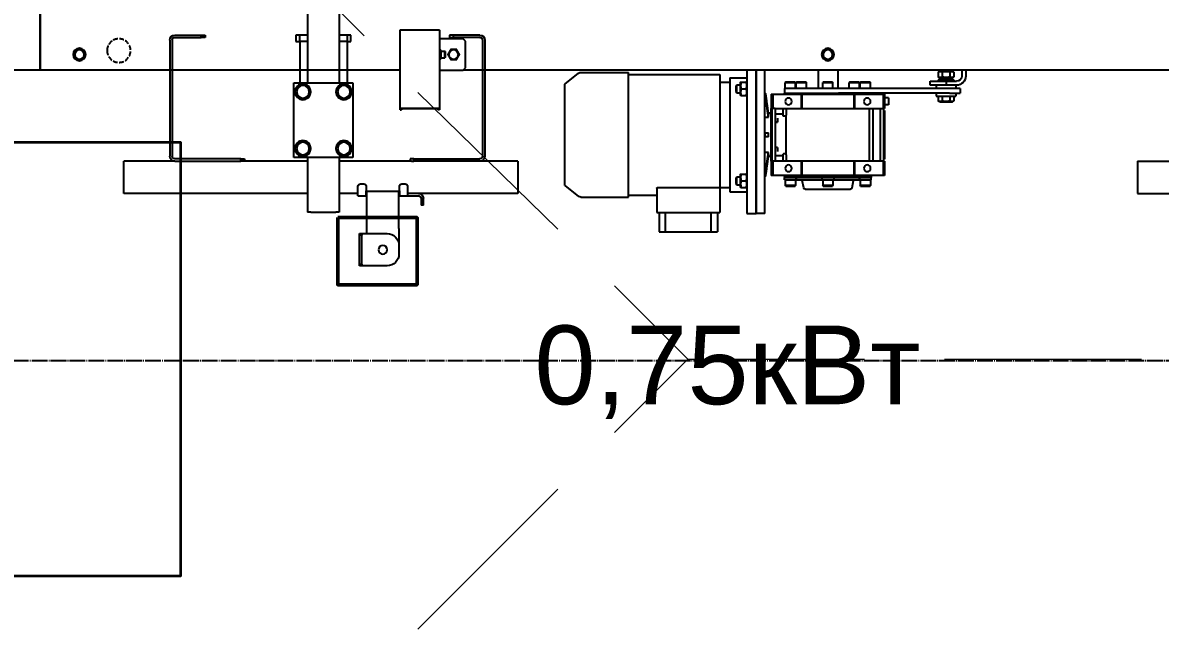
# Model space of a CAD drawing. Header units: millimetres. Extents: x -383313 to -161684, y -117025 to 99224.
# Drawn here: x -345357 to -343914, y -11923 to -11153 of the extents above; entities that cross this region are included whole.
import ezdxf

# ---------------------------------------------------------------- set-up
doc = ezdxf.new("R2010")
doc.units = ezdxf.units.MM
doc.header["$MEASUREMENT"] = 0
for name, pattern in [('DASHED', [0.75, 0.5, -0.25]), ('ESKD_shtrih', [4, 3, -1]), ('PS-GOST2.303 5', [24, 20, -1.5, 1, -1.5])]:
    doc.linetypes.add(name, pattern=pattern)
for name, color, linetype in [('PDF_Geometry', 7, 'Continuous'), ('PS_Оси', 5, 'PS-GOST2.303 5'), ('PV-3401', 7, 'Continuous')]:
    doc.layers.add(name, color=color, linetype=linetype)
doc.styles.add('PSTUDIO', font='arial.ttf')

# ---------------------------------------------------------------- blocks, each defined once
blk = doc.blocks.new('A$Cdbab0bab')
at = {"color": 3}
for p, q in [((0, -580), (0, -476.3)), ((2000, -476.3), (2000, -580)), ((1493, -529), (1493, -628.6)), ((1538.3, -528.6), (1497.7, -528.6)), ((1543, -628.6), (1543, -529)), ((1460, -543), (1463, -540)), ((1460, -577), (1460, -543)), ((1463, -540), (1493, -540)), ((1485.8, -556), (1486.1, -555.7)), ((1485.8, -556), (1485.8, -563.9)), ((1486.1, -564.2), (1486.1, -555.7)), ((1490.8, -555.7), (1486.1, -555.7)), ((1490.8, -564.2), (1490.8, -555.7)), ((1492, -556.3), (1490.8, -556.3)), ((1492, -555), (1492, -565)), ((1493, -555), (1492, -555)), ((1463, -580), (1460, -577)), ((1485.8, -563.9), (1486.1, -564.2)), ((1490.8, -564.2), (1486.1, -564.2)), ((1492, -563.7), (1490.8, -563.7)), ((1493, -565), (1492, -565)), ((0, -580), (463, -580)), ((543, -580), (1463, -580)), ((825, -580), (825, -587.3)), ((830, -580), (830, -587.3)), ((842, -581.5), (840.2, -582.5)), ((840.2, -582.5), (840.2, -588.5)), ((842, -589.5), (840.2, -588.5)), ((858, -581.5), (842, -581.5)), ((858, -589.5), (842, -589.5)), ((842.5, -589.5), (842.5, -592)), ((845, -581.5), (845, -580)), ((845.1, -582.5), (845.1, -588.5)), ((854.9, -582.5), (854.9, -588.5)), ((855, -581.5), (855, -580)), ((857.5, -589.5), (857.5, -592)), ((858, -581.5), (859.8, -582.5)), ((858, -589.5), (859.8, -588.5)), ((859.8, -582.5), (859.8, -588.5)), ((987.5, -580), (987.5, -603)), ((1012.5, -580), (1012.5, -603)), ((1080, -762), (1080, -580)), ((1091, -762), (1091, -580)), ((1091, -580), (1091, -762)), ((1103, -580), (1103, -762)), ((1124.5, -589.5), (1103, -589.5)), ((1124.5, -589.5), (1124.5, -734.5)), ((1137, -585.5), (1137, -729.8)), ((1253, -585.5), (1137, -585.5)), ((1253, -741.2), (1253, -582.7)), ((1313.4, -582.7), (1253, -582.7)), ((1334, -597.5), (1316.5, -583.8)), ((1493, -580), (1463, -580)), ((1543, -580), (2000, -580)), ((832, -603), (845.6, -603)), ((832, -603), (832, -609)), ((850, -594), (836.7, -594)), ((836.7, -599), (850, -599)), ((837.5, -599), (837.5, -603)), ((840, -592), (860, -592)), ((840, -592), (840, -594)), ((845.6, -603), (986.4, -603)), ((850, -594), (850, -599)), ((870, -594), (850, -594)), ((850, -599), (870, -599)), ((860, -592), (860, -594)), ((862.5, -599), (862.5, -603)), ((870, -599), (870, -594)), ((946.5, -595), (946, -595.5)), ((959, -595.5), (946, -595.5)), ((946, -603), (946, -595.5)), ((946.5, -595), (958.5, -595)), ((958.5, -595), (959, -595.5)), ((959, -603), (959, -595.5)), ((960.4, -595), (959.9, -595.5)), ((972.9, -595.5), (959.9, -595.5)), ((959.9, -603), (959.9, -595.5)), ((960.4, -595), (972.4, -595)), ((972.4, -595), (972.9, -595.5)), ((972.9, -603), (972.9, -595.5)), ((986.4, -603), (1055, -603)), ((994, -595), (993.5, -595.5)), ((1006.5, -595.5), (993.5, -595.5)), ((993.5, -603), (993.5, -595.5)), ((994, -595), (1006, -595)), ((1006, -595), (1006.5, -595.5)), ((1006.5, -603), (1006.5, -595.5)), ((1027.6, -595), (1027.1, -595.5)), ((1040.1, -595.5), (1027.1, -595.5)), ((1027.1, -603), (1027.1, -595.5)), ((1027.6, -595), (1039.6, -595)), ((1039.6, -595), (1040.1, -595.5)), ((1040.1, -603), (1040.1, -595.5)), ((1041.5, -595), (1041, -595.5)), ((1054, -595.5), (1041, -595.5)), ((1041, -603), (1041, -595.5)), ((1041.5, -595), (1053.5, -595)), ((1053.5, -595), (1054, -595.5)), ((1054, -603), (1054, -595.5)), ((1055, -603), (1055, -609)), ((1103, -595.7), (1103.3, -595.2)), ((1110, -595.2), (1104, -595.2)), ((1110, -603.7), (1104, -603.7)), ((1111, -595.7), (1110.7, -595.2)), ((1111, -611.7), (1111, -595.7)), ((1115.4, -598.7), (1111, -598.7)), ((1115.4, -600.1), (1115.4, -598.7)), ((1117, -600.3), (1115.4, -598.7)), ((1115.4, -608.7), (1115.4, -600.1)), ((1117, -600.3), (1117, -601.3)), ((1117, -601.3), (1117, -607.1)), ((1137, -595), (1124.5, -595)), ((1334, -726.5), (1334, -597.5)), ((845.6, -609), (832, -609)), ((837.5, -609), (837.5, -613)), ((862.5, -613), (837.5, -613)), ((840.2, -613), (840.2, -619)), ((842, -620), (840.2, -619)), ((858, -620), (842, -620)), ((845.1, -613), (845.1, -619)), ((845.6, -609), (986.4, -609)), ((854.9, -613), (854.9, -619)), ((858, -620), (859.8, -619)), ((859.8, -613), (859.8, -619)), ((862.5, -609), (862.5, -613)), ((923, -615.2), (923, -623.7)), ((923, -615.2), (928, -615.2)), ((930, -610.5), (928, -610.5)), ((928, -610.5), (928, -628.5)), ((966, -610.5), (930, -610.5)), ((930, -610.5), (930, -628.5)), ((945, -610.5), (945, -609)), ((957.2, -609), (957.2, -610.5)), ((966, -610.5), (967, -610.5)), ((966, -610.5), (966, -628.5)), ((1033, -610.5), (967, -610.5)), ((967, -610.5), (967, -628.5)), ((1055, -609), (986.4, -609)), ((1033, -610.5), (1034, -610.5)), ((1033, -610.5), (1033, -628.5)), ((1070, -610.5), (1034, -610.5)), ((1034, -610.5), (1034, -628.5)), ((1042.8, -610.5), (1042.8, -609)), ((1055, -610.5), (1055, -609)), ((1072, -610.5), (1070, -610.5)), ((1070, -610.5), (1070, -628.5)), ((1072, -610.5), (1072, -628.5)), ((1079.3, -609.7), (1080, -609.7)), ((1103, -611.7), (1103.3, -612.2)), ((1110, -612.2), (1104, -612.2)), ((1111, -611.7), (1110.7, -612.2)), ((1115.4, -608.7), (1111, -608.7)), ((1117, -607.1), (1115.4, -608.7)), ((923, -623.7), (928, -623.7)), ((929, -628.5), (928, -628.5)), ((928, -631), (928, -631.3)), ((929, -631), (928, -631)), ((928, -631.3), (928, -644.1)), ((929, -631.3), (928, -631.3)), ((929, -695.5), (929, -628.5)), ((929, -628.5), (929, -628.5)), ((930, -628.5), (929, -628.5)), ((966, -628.5), (930, -628.5)), ((933, -695.5), (933, -628.5)), ((943, -628.5), (943, -695.5)), ((947, -695.5), (947, -628.5)), ((967, -628.5), (966, -628.5)), ((1033, -628.5), (967, -628.5)), ((1034, -628.5), (1033, -628.5)), ((1067, -628.5), (1034, -628.5)), ((1053, -628.5), (1053, -636.9)), ((1057, -628.5), (1057, -636.9)), ((1067, -628.5), (1067, -695.5)), ((1067, -628.5), (1071, -628.5)), ((1071, -628.5), (1071, -695.5)), ((1072, -628.5), (1071, -628.5)), ((1072, -636.2), (1072, -628.5)), ((1072, -628.5), (1072, -628.5)), ((1072, -634.5), (1075.7, -634.5)), ((1493, -628.6), (1493, -630.4)), ((1493, -630.4), (1495, -630.4)), ((1495, -628.6), (1495, -630.4)), ((1538.3, -628.2), (1497.7, -628.2)), ((1538.3, -628.4), (1497.7, -628.4)), ((1541, -628.6), (1541, -630.4)), ((1543, -630.4), (1541, -630.4)), ((1543, -630.4), (1543, -628.6)), ((928, -644.1), (928, -646.8)), ((928, -646.8), (928, -677.2)), ((1053, -640.7), (1053, -636.9)), ((1053, -683.3), (1053, -640.7)), ((1056, -638), (1054, -638)), ((1057, -635.7), (1067, -635.7)), ((1064, -640.7), (1064, -645.8)), ((1064, -645.8), (1067, -645.8)), ((1067, -645.8), (1064, -645.8)), ((1071, -636.2), (1072, -636.2)), ((1071, -640.7), (1072, -640.7)), ((1071, -645.8), (1072, -645.8)), ((1072, -640.7), (1072, -636.2)), ((1072, -645.8), (1072, -640.7)), ((1072, -650), (1072, -645.8)), ((1075.4, -639.5), (1075.4, -637)), ((1080, -639.5), (1075.4, -639.5)), ((1072, -652.4), (1072, -650)), ((1072, -671.6), (1072, -652.4)), ((1075.4, -664.5), (1075.4, -659.5)), ((1080, -659.5), (1079.1, -659.5)), ((928, -677.2), (928, -679.9)), ((1064, -678.2), (1064, -683.3)), ((1064, -678.2), (1067, -678.2)), ((1064, -678.2), (1067, -678.2)), ((1071, -678.2), (1072, -678.2)), ((1072, -674), (1072, -671.6)), ((1072, -678.2), (1072, -674)), ((1072, -683.3), (1072, -678.2)), ((1080, -664.5), (1079.1, -664.5)), ((928, -679.9), (928, -692.8)), ((928, -692.8), (928, -693)), ((929, -692.8), (928, -692.8)), ((929, -693), (928, -693)), ((1053, -687.4), (1053, -683.3)), ((1053, -687.4), (1053, -695.5)), ((1054, -686.3), (1056, -686.3)), ((1057, -687.4), (1057, -695.5)), ((1057, -688.5), (1067, -688.5)), ((1071, -683.3), (1072, -683.3)), ((1071, -687.8), (1072, -687.8)), ((1072, -687.8), (1072, -683.3)), ((1072, -695.5), (1072, -687.8)), ((1072, -689.5), (1075.7, -689.5)), ((1075.4, -684.5), (1080, -684.5)), ((1075.4, -687), (1075.4, -684.5)), ((928, -695.5), (928, -713.5)), ((928, -695.5), (929, -695.5)), ((929, -695.5), (929, -695.5)), ((929, -695.5), (930, -695.5)), ((930, -695.5), (930, -713.5)), ((930, -695.5), (966, -695.5)), ((966, -695.5), (966, -713.5)), ((966, -695.5), (967, -695.5)), ((967, -695.5), (967, -713.5)), ((967, -695.5), (1033, -695.5)), ((1033, -695.5), (1033, -713.5)), ((1033, -695.5), (1034, -695.5)), ((1034, -695.5), (1034, -713.5)), ((1034, -695.5), (1067, -695.5)), ((1067, -695.5), (1071, -695.5)), ((1070, -695.5), (1070, -713.5)), ((1071, -695.5), (1072, -695.5)), ((1071, -695.5), (1072, -695.5)), ((1072, -695.5), (1072, -695.5)), ((1072, -695.5), (1072, -713.5)), ((928, -713.5), (930, -713.5)), ((930, -713.5), (966, -713.5)), ((945, -715), (945, -713.5)), ((1000, -715), (945, -715)), ((945, -715), (945, -716)), ((1000, -716), (945, -716)), ((945, -719), (945, -716)), ((952.5, -719), (945, -719)), ((946, -719), (946, -726.5)), ((960.7, -719), (952.5, -719)), ((957.2, -713.5), (957.2, -715)), ((959, -719), (959, -726.5)), ((959.7, -718), (959.7, -717)), ((992.5, -719), (960.7, -719)), ((966, -713.5), (967, -713.5)), ((967, -713.5), (1033, -713.5)), ((969.3, -729.3), (967.6, -719.8)), ((992.5, -716), (992.5, -719)), ((1007.5, -719), (992.5, -719)), ((993.5, -719), (993.5, -726.5)), ((1055, -715), (1000, -715)), ((1055, -716), (1000, -716)), ((1006.5, -719), (1006.5, -726.5)), ((1007.5, -716), (1007.5, -719)), ((1039.3, -719), (1007.5, -719)), ((1030.7, -729.3), (1032.4, -719.8)), ((1033, -713.5), (1034, -713.5)), ((1034, -713.5), (1070, -713.5)), ((1047.5, -719), (1039.3, -719)), ((1040.3, -717), (1040.3, -718)), ((1041, -719), (1041, -726.5)), ((1042.8, -715), (1042.8, -713.5)), ((1055, -719), (1047.5, -719)), ((1054, -719), (1054, -726.5)), ((1055, -715), (1055, -713.5)), ((1055, -715), (1055, -716)), ((1055, -719), (1055, -716)), ((1070, -713.5), (1072, -713.5)), ((1079.3, -714.3), (1080, -714.3)), ((1103, -712.3), (1103.3, -711.8)), ((1110, -711.8), (1104, -711.8)), ((1110, -720.3), (1104, -720.3)), ((1111, -712.3), (1110.7, -711.8)), ((1111, -728.3), (1111, -712.3)), ((1115.4, -715.3), (1111, -715.3)), ((1115.4, -719), (1115.4, -715.3)), ((1117, -716.9), (1115.4, -715.3)), ((1115.4, -725.3), (1115.4, -719)), ((1117, -716.9), (1117, -719.5)), ((1117, -719.5), (1117, -723.7)), ((946, -726.5), (959, -726.5)), ((946.5, -727), (946, -726.5)), ((958.5, -727), (946.5, -727)), ((958.5, -727), (959, -726.5)), ((1000, -731), (971.3, -731)), ((993.5, -726.5), (1000, -726.5)), ((994, -727), (993.5, -726.5)), ((1000, -727), (994, -727)), ((1000, -726.5), (1006.5, -726.5)), ((1006, -727), (1000, -727)), ((1028.7, -731), (1000, -731)), ((1006, -727), (1006.5, -726.5)), ((1041, -726.5), (1054, -726.5)), ((1041.5, -727), (1041, -726.5)), ((1053.5, -727), (1041.5, -727)), ((1053.5, -727), (1054, -726.5)), ((1103, -728.3), (1103.3, -728.8)), ((1124.5, -734.5), (1103, -734.5)), ((1110, -728.8), (1104, -728.8)), ((1111, -728.3), (1110.7, -728.8)), ((1115.4, -725.3), (1111, -725.3)), ((1117, -723.7), (1115.4, -725.3)), ((1137, -729), (1124.5, -729)), ((1137, -729.8), (1137, -760.5)), ((1215.5, -729), (1138.5, -729)), ((1217, -729.8), (1217, -760.5)), ((1334, -726.5), (1316.5, -740.2)), ((1253, -738.5), (1217, -738.5)), ((1313.4, -741.2), (1253, -741.2)), ((1080, -762), (1091, -762)), ((1103, -762), (1091, -762)), ((1138.5, -760.5), (1137, -760.5)), ((1215.5, -760.5), (1138.5, -760.5)), ((1140, -760.5), (1140, -785)), ((1148, -785), (1148, -760.5)), ((1206, -785), (1206, -760.5)), ((1214, -760.5), (1214, -785)), ((1217, -760.5), (1215.5, -760.5)), ((1141.6, -785), (1140, -785)), ((1148, -785), (1141.6, -785)), ((1149.5, -785), (1148, -785)), ((1204.5, -785), (1149.5, -785)), ((1206, -785), (1204.5, -785)), ((1212.4, -785), (1206, -785)), ((1214, -785), (1212.4, -785))]:
    blk.add_line(p, q, dxfattribs=at)
at = {"color": 94, "linetype": 'ESKD_shtrih', "ltscale": 2}
blk.add_circle((1900, -555), 15, dxfattribs=at)
at = {"color": 3}
for centre, radius in [((1000, -560), 8), ((1000, -560), 6), ((1475, -560), 6), ((1950, -560), 8), ((1950, -560), 6), ((950, -619.5), 4.25), ((1050, -619.5), 4.25), ((950, -704.5), 4.25), ((1050, -704.5), 4.25)]:
    blk.add_circle(centre, radius, dxfattribs=at)
for centre, radius, start, end in [((1500, -560), 10, 134.427, 156.9261), ((1500, -560), 10, 203.0739, 225.573), ((836.7, -587.3), 11.7, 180, 270), ((836.7, -587.3), 6.7, 180, 270), ((1313.4, -587.7), 5, 52, 90), ((966.7, -720), 1, 10, 90), ((1033.3, -720), 1, 90, 170), ((971.3, -729), 2, 190, 270), ((1028.7, -729), 2, 270, 350), ((1313.4, -736.2), 5, 270, 308)]:
    blk.add_arc(centre, radius, start, end, dxfattribs=at)
for centre, major_axis, start_param, end_param in [((1497.7, -529), (-4.7, 0), 4.712389, 6.283185), ((1538.3, -529), (-4.7, 0), 3.141593, 4.712389), ((1497.7, -628.6), (4.7, 0), 1.570796, 3.141593), ((1497.7, -628.6), (-2.7, 0), 4.712389, 6.283185), ((1538.3, -628.6), (4.7, 0), 0, 1.570796), ((1538.3, -628.6), (2.7, 0), 0, 1.570796)]:
    blk.add_ellipse(centre, major_axis=major_axis, ratio=0.087156, start_param=start_param, end_param=end_param, dxfattribs=at)
for points, weights in [([(996.2, -553.5), (994.4, -556.7), (992.5, -560)], [1.2245094272, 1.41394169484, 1.2245094272]), ([(992.5, -560), (994.4, -563.2), (996.2, -566.5)], [1.2245094272, 1.41394169484, 1.2245094272]), ([(1003.8, -553.5), (1000, -553.5), (996.2, -553.5)], [1.2245094272, 1.41394169484, 1.2245094272]), ([(1007.5, -560), (1005.6, -556.7), (1003.8, -553.5)], [1.2245094272, 1.41394169484, 1.2245094272]), ([(1003.8, -566.5), (1005.6, -563.2), (1007.5, -560)], [1.2245094272, 1.41394169484, 1.2245094272]), ([(1467.5, -560), (1469.4, -556.7), (1471.2, -553.5)], [1.2245094272, 1.41394169484, 1.2245094272]), ([(1471.2, -566.5), (1469.4, -563.2), (1467.5, -560)], [1.2245094272, 1.41394169484, 1.2245094272]), ([(1471.2, -553.5), (1475, -553.5), (1478.8, -553.5)], [1.2245094272, 1.41394169484, 1.2245094272]), ([(1478.8, -553.5), (1480.6, -556.7), (1482.5, -560)], [1.2245094272, 1.41394169484, 1.2245094272]), ([(1482.5, -560), (1480.6, -563.2), (1478.8, -566.5)], [1.2245094272, 1.41394169484, 1.2245094272]), ([(1946.2, -553.5), (1944.4, -556.7), (1942.5, -560)], [1.2245094272, 1.41394169484, 1.2245094272]), ([(1942.5, -560), (1944.4, -563.2), (1946.2, -566.5)], [1.2245094272, 1.41394169484, 1.2245094272]), ([(1953.8, -553.5), (1950, -553.5), (1946.2, -553.5)], [1.2245094272, 1.41394169484, 1.2245094272]), ([(1957.5, -560), (1955.6, -556.7), (1953.8, -553.5)], [1.2245094272, 1.41394169484, 1.2245094272]), ([(1953.8, -566.5), (1955.6, -563.2), (1957.5, -560)], [1.2245094272, 1.41394169484, 1.2245094272]), ([(996.2, -566.5), (1000, -566.5), (1003.8, -566.5)], [1.2245094272, 1.41394169484, 1.2245094272]), ([(1478.8, -566.5), (1475, -566.5), (1471.2, -566.5)], [1.2245094272, 1.41394169484, 1.2245094272]), ([(1946.2, -566.5), (1950, -566.5), (1953.8, -566.5)], [1.2245094272, 1.41394169484, 1.2245094272]), ([(840.2, -582.5), (842.6, -581.1), (845.1, -582.5)], [1.22364575665, 1.41294441399, 1.22364575665]), ([(840.2, -588.5), (842.6, -589.9), (845.1, -588.5)], [1.22364575665, 1.41294441399, 1.22364575665]), ([(845.1, -582.5), (850, -581.1), (854.9, -582.5)], [1.22364575665, 1.41294441399, 1.22364575665]), ([(845.1, -588.5), (850, -589.9), (854.9, -588.5)], [1.22364575665, 1.41294441399, 1.22364575665]), ([(854.9, -582.5), (857.4, -581.1), (859.8, -582.5)], [1.22364575665, 1.41294441399, 1.22364575665]), ([(854.9, -588.5), (857.4, -589.9), (859.8, -588.5)], [1.22364575665, 1.41294441399, 1.22364575665]), ([(1103.3, -595.2), (1103.3, -595.2), (1104, -595.2)], [1.31829508532, 1.31829508532, 1.22364575665]), ([(1104, -595.2), (1102.6, -599.4), (1104, -603.7)], [1.22364575665, 1.41294441399, 1.22364575665]), ([(1104, -603.7), (1102.6, -607.9), (1104, -612.2)], [1.22364575665, 1.41294441399, 1.22364575665]), ([(1110, -595.2), (1111.4, -599.4), (1110, -603.7)], [1.22364575665, 1.41294441399, 1.22364575665]), ([(1110.7, -595.2), (1110.7, -595.2), (1110, -595.2)], [1.31829508532, 1.31829508532, 1.22364575665]), ([(1110, -603.7), (1111.4, -607.9), (1110, -612.2)], [1.22364575665, 1.41294441399, 1.22364575665]), ([(840.2, -619), (842.6, -620.4), (845.1, -619)], [1.22364575665, 1.41294441399, 1.22364575665]), ([(845.1, -619), (850, -620.4), (854.9, -619)], [1.22364575665, 1.41294441399, 1.22364575665]), ([(854.9, -619), (857.4, -620.4), (859.8, -619)], [1.22364575665, 1.41294441399, 1.22364575665]), ([(1079.1, -611), (1076.6, -628.6), (1075.4, -637)], [1.02854289235, 1.10785210808, 1.04369394574]), ([(1075.4, -639.5), (1076.6, -631.1), (1079.1, -613.5)], [1.04369394591, 1.10785210848, 1.02854289244]), ([(1104, -612.2), (1103.3, -612.2), (1103.3, -612.2)], [1.22364575665, 1.31829508532, 1.31829508532]), ([(1110, -612.2), (1110.7, -612.2), (1110.7, -612.2)], [1.22364575665, 1.31829508532, 1.31829508532]), ([(1079.1, -659.5), (1076.6, -659.5), (1075.4, -659.5)], [1.02854289235, 1.10785210808, 1.04369394574]), ([(1075.4, -664.5), (1076.6, -664.5), (1079.1, -664.5)], [1.04369394591, 1.10785210848, 1.02854289244]), ([(1079.1, -710.5), (1076.6, -692.9), (1075.4, -684.5)], [1.02854289235, 1.10785210808, 1.04369394574]), ([(1075.4, -687), (1076.6, -695.4), (1079.1, -713)], [1.04369394591, 1.10785210848, 1.02854289244]), ([(1103.3, -711.8), (1103.3, -711.8), (1104, -711.8)], [1.31829508532, 1.31829508532, 1.22364575665]), ([(1104, -711.8), (1102.6, -716.1), (1104, -720.3)], [1.22364575665, 1.41294441399, 1.22364575665]), ([(1104, -720.3), (1102.6, -724.6), (1104, -728.8)], [1.22364575665, 1.41294441399, 1.22364575665]), ([(1110, -711.8), (1111.4, -716.1), (1110, -720.3)], [1.22364575665, 1.41294441399, 1.22364575665]), ([(1110.7, -711.8), (1110.7, -711.8), (1110, -711.8)], [1.31829508532, 1.31829508532, 1.22364575665]), ([(1110, -720.3), (1111.4, -724.6), (1110, -728.8)], [1.22364575665, 1.41294441399, 1.22364575665]), ([(1104, -728.8), (1103.3, -728.8), (1103.3, -728.8)], [1.22364575665, 1.31829508532, 1.31829508532]), ([(1110, -728.8), (1110.7, -728.8), (1110.7, -728.8)], [1.22364575665, 1.31829508532, 1.31829508532])]:
    blk.add_rational_spline(points, weights, degree=2, dxfattribs=at)
for points, knots in [([(1079.1, -613.5), (1079.1, -613.3), (1079.1, -613.2), (1079.2, -612.9), (1079.2, -612.8), (1079.2, -612.4), (1079.2, -612.3), (1079.3, -611.9), (1079.3, -611.8), (1079.3, -611.5), (1079.3, -611.3), (1079.3, -611), (1079.4, -610.8), (1079.4, -610.6), (1079.4, -610.4), (1079.4, -610.2), (1079.4, -610.1), (1079.4, -610), (1079.4, -609.9), (1079.4, -609.8), (1079.4, -609.7), (1079.4, -609.7), (1079.3, -609.7), (1079.3, -609.7), (1079.3, -609.8), (1079.3, -609.8), (1079.3, -609.9), (1079.2, -610.1), (1079.2, -610.2), (1079.2, -610.4), (1079.2, -610.5), (1079.1, -610.7), (1079.1, -610.8), (1079.1, -611)], [7.452556, 7.452556, 7.452556, 7.452556, 7.831182, 7.831182, 8.318582, 8.318582, 8.805981, 8.805981, 9.293381, 9.293381, 9.77866, 9.77866, 10.263939, 10.263939, 10.749218, 10.749218, 11.234497, 11.234497, 11.719776, 11.719776, 12.205055, 12.205055, 12.690334, 12.690334, 13.175613, 13.175613, 13.663013, 13.663013, 14.150412, 14.150412, 14.637812, 14.637812, 15.016438, 15.016438, 15.016438, 15.016438]), ([(1054, -638), (1053.9, -638), (1053.9, -638), (1053.7, -638), (1053.7, -637.9), (1053.5, -637.8), (1053.4, -637.8), (1053.2, -637.6), (1053.1, -637.4), (1053, -637.2), (1053, -637.1), (1053, -636.9)], [3.52333, 3.52333, 3.52333, 3.52333, 3.717093, 3.717093, 3.910857, 3.910857, 4.298384, 4.298384, 4.83906, 4.83906, 5.379735, 5.379735, 5.379735, 5.379735]), ([(1057, -636.9), (1057, -637.1), (1057, -637.2), (1056.9, -637.4), (1056.8, -637.6), (1056.6, -637.8), (1056.5, -637.8), (1056.3, -637.9), (1056.3, -638), (1056.1, -638), (1056.1, -638), (1056, -638)], [1.662546, 1.662546, 1.662546, 1.662546, 2.203221, 2.203221, 2.743897, 2.743897, 3.131424, 3.131424, 3.325187, 3.325187, 3.518951, 3.518951, 3.518951, 3.518951]), ([(1079.1, -664.5), (1079.1, -664.5), (1079.1, -664.5), (1079.2, -664.4), (1079.2, -664.4), (1079.2, -664.3), (1079.2, -664.2), (1079.3, -664), (1079.3, -663.9), (1079.3, -663.7), (1079.3, -663.6), (1079.3, -663.3), (1079.4, -663.1), (1079.4, -662.8), (1079.4, -662.7), (1079.4, -662.3), (1079.4, -662.2), (1079.4, -661.8), (1079.4, -661.7), (1079.4, -661.3), (1079.4, -661.2), (1079.4, -660.9), (1079.3, -660.7), (1079.3, -660.4), (1079.3, -660.3), (1079.3, -660.1), (1079.3, -660), (1079.2, -659.8), (1079.2, -659.7), (1079.2, -659.6), (1079.2, -659.6), (1079.1, -659.5), (1079.1, -659.5), (1079.1, -659.5)], [7.452556, 7.452556, 7.452556, 7.452556, 7.831182, 7.831182, 8.318582, 8.318582, 8.805981, 8.805981, 9.293381, 9.293381, 9.77866, 9.77866, 10.263939, 10.263939, 10.749218, 10.749218, 11.234497, 11.234497, 11.719776, 11.719776, 12.205055, 12.205055, 12.690334, 12.690334, 13.175613, 13.175613, 13.663013, 13.663013, 14.150412, 14.150412, 14.637812, 14.637812, 15.016438, 15.016438, 15.016438, 15.016438]), ([(1053, -687.4), (1053, -687.3), (1053, -687.1), (1053.1, -686.9), (1053.2, -686.8), (1053.4, -686.6), (1053.5, -686.5), (1053.7, -686.4), (1053.7, -686.4), (1053.9, -686.3), (1053.9, -686.3), (1054, -686.3)], [1.648481, 1.648481, 1.648481, 1.648481, 2.179851, 2.179851, 2.711222, 2.711222, 3.098681, 3.098681, 3.29241, 3.29241, 3.486139, 3.486139, 3.486139, 3.486139]), ([(1056, -686.3), (1056.1, -686.3), (1056.1, -686.3), (1056.3, -686.4), (1056.3, -686.4), (1056.5, -686.5), (1056.6, -686.6), (1056.8, -686.8), (1056.9, -686.9), (1057, -687.1), (1057, -687.3), (1057, -687.4)], [3.490081, 3.490081, 3.490081, 3.490081, 3.68381, 3.68381, 3.87754, 3.87754, 4.264998, 4.264998, 4.796369, 4.796369, 5.32774, 5.32774, 5.32774, 5.32774]), ([(959.7, -717), (959.7, -716.9), (959.7, -716.9), (959.7, -716.7), (959.6, -716.7), (959.6, -716.6), (959.6, -716.5), (959.5, -716.4), (959.4, -716.3), (959.4, -716.3), (959.3, -716.2), (959.2, -716.1), (959.1, -716.1), (959, -716.1), (958.9, -716), (958.8, -716), (958.7, -716), (958.7, -716)], [2.986177, 2.986177, 2.986177, 2.986177, 3.170306, 3.170306, 3.354436, 3.354436, 3.540175, 3.540175, 3.725914, 3.725914, 3.913561, 3.913561, 4.101209, 4.101209, 4.290363, 4.290363, 4.479517, 4.479517, 4.479517, 4.479517]), ([(959.7, -718), (959.7, -718.1), (959.7, -718.1), (959.7, -718.3), (959.7, -718.3), (959.8, -718.4), (959.8, -718.5), (959.9, -718.6), (959.9, -718.7), (960, -718.7), (960.1, -718.8), (960.2, -718.9), (960.3, -718.9), (960.4, -718.9), (960.4, -719), (960.6, -719), (960.6, -719), (960.7, -719)], [0, 0, 0, 0, 0.184099, 0.184099, 0.368198, 0.368198, 0.553909, 0.553909, 0.73962, 0.73962, 0.927348, 0.927348, 1.115076, 1.115076, 1.304575, 1.304575, 1.494075, 1.494075, 1.494075, 1.494075]), ([(1039.3, -719), (1039.4, -719), (1039.4, -719), (1039.6, -719), (1039.6, -718.9), (1039.7, -718.9), (1039.8, -718.9), (1039.9, -718.8), (1040, -718.7), (1040.1, -718.7), (1040.1, -718.6), (1040.2, -718.5), (1040.2, -718.4), (1040.3, -718.3), (1040.3, -718.3), (1040.3, -718.1), (1040.3, -718.1), (1040.3, -718)], [4.483399, 4.483399, 4.483399, 4.483399, 4.672899, 4.672899, 4.862398, 4.862398, 5.050126, 5.050126, 5.237854, 5.237854, 5.423565, 5.423565, 5.609276, 5.609276, 5.793375, 5.793375, 5.977474, 5.977474, 5.977474, 5.977474]), ([(1041.3, -716), (1041.3, -716), (1041.2, -716), (1041.1, -716), (1041, -716.1), (1040.9, -716.1), (1040.8, -716.1), (1040.7, -716.2), (1040.6, -716.3), (1040.6, -716.3), (1040.5, -716.4), (1040.4, -716.5), (1040.4, -716.6), (1040.4, -716.7), (1040.3, -716.7), (1040.3, -716.9), (1040.3, -716.9), (1040.3, -717)], [1.492836, 1.492836, 1.492836, 1.492836, 1.68199, 1.68199, 1.871145, 1.871145, 2.058792, 2.058792, 2.246439, 2.246439, 2.432178, 2.432178, 2.617917, 2.617917, 2.802047, 2.802047, 2.986177, 2.986177, 2.986177, 2.986177]), ([(1079.1, -713), (1079.1, -713.2), (1079.1, -713.3), (1079.2, -713.5), (1079.2, -713.6), (1079.2, -713.8), (1079.2, -713.9), (1079.3, -714.1), (1079.3, -714.2), (1079.3, -714.2), (1079.3, -714.3), (1079.3, -714.3), (1079.4, -714.3), (1079.4, -714.3), (1079.4, -714.2), (1079.4, -714.1), (1079.4, -714), (1079.4, -713.9), (1079.4, -713.8), (1079.4, -713.6), (1079.4, -713.4), (1079.4, -713.2), (1079.3, -713), (1079.3, -712.7), (1079.3, -712.5), (1079.3, -712.2), (1079.3, -712.1), (1079.2, -711.7), (1079.2, -711.6), (1079.2, -711.2), (1079.2, -711.1), (1079.1, -710.8), (1079.1, -710.7), (1079.1, -710.5)], [7.452556, 7.452556, 7.452556, 7.452556, 7.831182, 7.831182, 8.318582, 8.318582, 8.805981, 8.805981, 9.293381, 9.293381, 9.77866, 9.77866, 10.263939, 10.263939, 10.749218, 10.749218, 11.234497, 11.234497, 11.719776, 11.719776, 12.205055, 12.205055, 12.690334, 12.690334, 13.175613, 13.175613, 13.663013, 13.663013, 14.150412, 14.150412, 14.637812, 14.637812, 15.016438, 15.016438, 15.016438, 15.016438]), ([(1138.5, -729), (1138.4, -729), (1138.3, -729), (1138.1, -729), (1138, -729), (1137.8, -729), (1137.8, -729.1), (1137.6, -729.1), (1137.5, -729.2), (1137.3, -729.3), (1137.2, -729.4), (1137, -729.6), (1137, -729.7), (1137, -729.8)], [0, 0, 0, 0, 0.281108, 0.281108, 0.562216, 0.562216, 0.843325, 0.843325, 1.124433, 1.124433, 1.769683, 1.769683, 2.414933, 2.414933, 2.414933, 2.414933]), ([(1217, -729.8), (1217, -729.7), (1217, -729.6), (1216.8, -729.4), (1216.7, -729.3), (1216.5, -729.2), (1216.4, -729.1), (1216.2, -729.1), (1216.2, -729), (1216, -729), (1215.9, -729), (1215.7, -729), (1215.6, -729), (1215.5, -729)], [-2.414933, -2.414933, -2.414933, -2.414933, -1.769683, -1.769683, -1.124433, -1.124433, -0.843325, -0.843325, -0.562216, -0.562216, -0.281108, -0.281108, 0, 0, 0, 0])]:
    blk.add_open_spline(points, degree=3, knots=knots, dxfattribs=at)
blk = doc.blocks.new('A$Cf5759c35')
at = {"layer": 'PDF_Geometry', "color": 8, "lineweight": 13}
for points in [[(13538, 7095.1), (13360.2, 7272.9)], [(13783.6, 6849.5), (13605.8, 7023.1)], [(13855.5, 6591.3), (13948.7, 6684.4), (13855.5, 6777.6)], [(13948.7, 6684.4), (14173, 6684.4)], [(14274.6, 6684.4), (14524.4, 6684.4)], [(13605.8, 6341.5), (13783.6, 6519.3)]]:
    blk.add_lwpolyline(points, dxfattribs=at)
at = {"layer": 'PDF_Geometry', "color": 8, "lineweight": 35}
blk.add_lwpolyline([(12594, 6409.3), (13305.2, 6409.3), (13305.2, 6959.6), (12594, 6959.6)], close=True, dxfattribs=at)
blk = doc.blocks.new('*U205')
at = {"layer": 'PV-3401'}
for p, q in [((13899.5, -3884.2), (13896.5, -3884.2)), ((13896.5, -3884.2), (13896.5, -3886.2)), ((13896.5, -3886.2), (13899.5, -3886.2)), ((13896.5, -3886.2), (13896.5, -3923.2)), ((13899.5, -3886.2), (13899.5, -3884.2)), ((13902.8, -3884.2), (13899.5, -3884.2)), ((13899.5, -3886.2), (13899.5, -3923.2)), ((13931.5, -3884.2), (13902.8, -3884.2)), ((13946.5, -3910.2), (13946.5, -3899.2)), ((13946.5, -3931.6), (13946.5, -3910.2)), ((13899.5, -3923.2), (13896.5, -3923.2)), ((13896.5, -3923.2), (13896.5, -3925.2)), ((13896.5, -3925.2), (13899.5, -3925.2)), ((13899.5, -3925.2), (13899.5, -3923.2)), ((13899.5, -3925.2), (13902.8, -3925.2)), ((13902.8, -3925.2), (13931.5, -3925.2)), ((13905.5, -3931.6), (13905.5, -3925.2)), ((13905.5, -3936), (13905.5, -3931.6)), ((13905.5, -3977.3), (13905.5, -3936)), ((13946.5, -3931.6), (13946.5, -3936)), ((13946.5, -3936), (13946.5, -3977.3)), ((13834.6, -3952.2), (13830.6, -3952.2)), ((13830.6, -4021.7), (13830.6, -3952.2)), ((13834.6, -3952.2), (13866.6, -3952.2)), ((13870.6, -3952.2), (13866.6, -3952.2)), ((13870.6, -4021.7), (13870.6, -3952.2)), ((13977.5, -3961.2), (13974.5, -3961.2)), ((13974.5, -3964.2), (13974.5, -3961.2)), ((13974.5, -3969.9), (13974.5, -3964.2)), ((13977.5, -3961.2), (13977.5, -3964.2)), ((13977.5, -3964.2), (13977.5, -3969.9)), ((13830.6, -3976.2), (13597.4, -3976.2)), ((13597.4, -3976.2), (13597.4, -3979.7)), ((13597.4, -3979.7), (13597.4, -4013.7)), ((13894.5, -3976.2), (13870.6, -3976.2)), ((13894.5, -3973.2), (13894.5, -3979.5)), ((13894.5, -3973.2), (13905, -3973.2)), ((13894.5, -3979.5), (13894.5, -3985.2)), ((13905, -3973.2), (13905, -3979.5)), ((13905, -3973.2), (13905.5, -3973.2)), ((13905.5, -3976.2), (13905, -3976.2)), ((13905, -3985.2), (13905, -3979.5)), ((13905.5, -3979.2), (13905.5, -3977.3)), ((13905.5, -3979.2), (13946.5, -3979.2)), ((13946.5, -3973.2), (13947, -3973.2)), ((13947, -3976.2), (13946.5, -3976.2)), ((13946.5, -3977.3), (13946.5, -3979.2)), ((13947, -3979.5), (13947, -3973.2)), ((13947, -3973.2), (13957.5, -3973.2)), ((13947, -3979.5), (13947, -3985.2)), ((13957.5, -3979.5), (13957.5, -3973.2)), ((13957.5, -3973.2), (13971.2, -3973.2)), ((14097.4, -3976.2), (13957.5, -3976.2)), ((13957.5, -3985.2), (13957.5, -3979.5)), ((14097.4, -3979.7), (14097.4, -3976.2)), ((14097.4, -4013.7), (14097.4, -3979.7)), ((14883.9, -3976.2), (15023.8, -3976.2)), ((14883.9, -3979.7), (14883.9, -3976.2)), ((14883.9, -4013.7), (14883.9, -3979.7)), ((13897.5, -3988.2), (13902, -3988.2)), ((13950, -3988.2), (13954.5, -3988.2)), ((13597.4, -4013.7), (13597.4, -4017.2)), ((14097.4, -4017.2), (14097.4, -4013.7)), ((14883.9, -4017.2), (14883.9, -4013.7)), ((13661.9, -4017.2), (13597.4, -4017.2)), ((13655.6, -4170.9), (13655.6, -4023.5)), ((13658.6, -4170.9), (13658.6, -4023.5)), ((13661.9, -4017.2), (13745.6, -4017.2)), ((13745.6, -4020.2), (13661.9, -4020.2)), ((13748.6, -4017.2), (13745.6, -4017.2)), ((13745.6, -4017.2), (13745.6, -4020.2)), ((13745.6, -4020.2), (13750.6, -4020.2)), ((13830.6, -4017.2), (13748.6, -4017.2)), ((13750.6, -4020.2), (13750.6, -4017.2)), ((13813.1, -4021.7), (13813.1, -4116.7)), ((13888.1, -4021.7), (13813.1, -4021.7)), ((13962.6, -4017.2), (13870.6, -4017.2)), ((13888.1, -4116.7), (13888.1, -4021.7)), ((13960.6, -4020.2), (13960.6, -4017.2)), ((13965.6, -4020.2), (13960.6, -4020.2)), ((13962.6, -4017.2), (13965.6, -4017.2)), ((13965.6, -4017.2), (13965.6, -4020.2)), ((14049.3, -4017.2), (13965.6, -4017.2)), ((13965.6, -4020.2), (14049.3, -4020.2)), ((14097.4, -4017.2), (14049.3, -4017.2)), ((14052.6, -4170.9), (14052.6, -4023.5)), ((14055.6, -4170.9), (14055.6, -4023.5)), ((14883.9, -4017.2), (14931.9, -4017.2)), ((13813.1, -4116.7), (13888.1, -4116.7)), ((13820.6, -4169.2), (13820.6, -4116.7)), ((13830.6, -4252.2), (13830.6, -4116.7)), ((13870.6, -4252.2), (13870.6, -4116.7)), ((13880.6, -4169.2), (13880.6, -4116.7)), ((13815.6, -4169.2), (13820.6, -4169.2)), ((13815.6, -4177.2), (13815.6, -4169.2)), ((13830.6, -4169.2), (13820.6, -4169.2)), ((13820.6, -4169.2), (13820.6, -4177.2)), ((13880.6, -4169.2), (13870.6, -4169.2)), ((13880.6, -4169.2), (13885.6, -4169.2)), ((13880.6, -4177.2), (13880.6, -4169.2)), ((13885.6, -4169.2), (13885.6, -4177.2)), ((13661.9, -4174.2), (13695.6, -4174.2)), ((13661.9, -4177.2), (13695.6, -4177.2)), ((13700.6, -4174.2), (13695.6, -4174.2)), ((13695.6, -4174.2), (13695.6, -4177.2)), ((13695.6, -4177.2), (13700.6, -4177.2)), ((13700.6, -4177.2), (13700.6, -4174.2)), ((13820.6, -4177.2), (13815.6, -4177.2)), ((13830.6, -4177.2), (13820.6, -4177.2)), ((13880.6, -4177.2), (13870.6, -4177.2)), ((13885.6, -4177.2), (13880.6, -4177.2)), ((14010.6, -4177.2), (14010.6, -4174.2)), ((14010.6, -4174.2), (14015.6, -4174.2)), ((14015.6, -4177.2), (14010.6, -4177.2)), ((14049.3, -4174.2), (14015.6, -4174.2)), ((14015.6, -4174.2), (14015.6, -4177.2)), ((14049.3, -4177.2), (14015.6, -4177.2))]:
    blk.add_line(p, q, dxfattribs=at)
for centre, radius in [((13926, -3904.7), 5.5), ((13824.6, -4033.2), 10), ((13824.6, -4033.2), 8), ((13876.6, -4033.2), 10), ((13876.6, -4033.2), 8), ((13824.6, -4105.2), 10), ((13824.6, -4105.2), 8), ((13876.6, -4105.2), 10), ((13876.6, -4105.2), 8)]:
    blk.add_circle(centre, radius, dxfattribs=at)
for centre, radius, start, end in [((13931.5, -3899.2), 15, 360, 90), ((13931.5, -3910.2), 15, 270, 0), ((13971.2, -3969.9), 3.3, -90, 0), ((13971.2, -3969.9), 6.3, 270, 0), ((13897.5, -3985.2), 3, 180, 270), ((13902, -3985.2), 3, 270, 0), ((13950, -3985.2), 3, 180, 270), ((13954.5, -3985.2), 3, 270, 0), ((13661.9, -4023.5), 6.3, 90, 180), ((13661.9, -4023.5), 3.3, 90, 180), ((14049.3, -4023.5), 6.3, 0, 90), ((14049.3, -4023.5), 3.3, 0, 90), ((13661.9, -4170.9), 6.3, 180, 270), ((13661.9, -4170.9), 3.3, 180, 270), ((14049.3, -4170.9), 3.3, 270, 360), ((14049.3, -4170.9), 6.3, -90, 0)]:
    blk.add_arc(centre, radius, start, end, dxfattribs=at)
for points in [[(13814.8, -4033.2), (13817.3, -4028.9), (13819.7, -4024.7)], [(13819.7, -4024.7), (13824.6, -4024.7), (13829.5, -4024.7)], [(13829.5, -4024.7), (13832, -4028.9), (13834.4, -4033.2)], [(13871.7, -4024.7), (13869.3, -4028.9), (13866.8, -4033.2)], [(13881.5, -4024.7), (13876.6, -4024.7), (13871.7, -4024.7)], [(13886.4, -4033.2), (13884, -4028.9), (13881.5, -4024.7)], [(13819.7, -4041.7), (13817.3, -4037.4), (13814.8, -4033.2)], [(13829.5, -4041.7), (13824.6, -4041.7), (13819.7, -4041.7)], [(13834.4, -4033.2), (13832, -4037.4), (13829.5, -4041.7)], [(13866.8, -4033.2), (13869.3, -4037.4), (13871.7, -4041.7)], [(13871.7, -4041.7), (13876.6, -4041.7), (13881.5, -4041.7)], [(13881.5, -4041.7), (13884, -4037.4), (13886.4, -4033.2)], [(13819.7, -4096.7), (13817.3, -4100.9), (13814.8, -4105.2)], [(13829.5, -4096.7), (13824.6, -4096.7), (13819.7, -4096.7)], [(13834.4, -4105.2), (13832, -4100.9), (13829.5, -4096.7)], [(13866.8, -4105.2), (13869.3, -4100.9), (13871.7, -4096.7)], [(13871.7, -4096.7), (13876.6, -4096.7), (13881.5, -4096.7)], [(13881.5, -4096.7), (13884, -4100.9), (13886.4, -4105.2)], [(13814.8, -4105.2), (13817.3, -4109.4), (13819.7, -4113.7)], [(13819.7, -4113.7), (13824.6, -4113.7), (13829.5, -4113.7)], [(13829.5, -4113.7), (13832, -4109.4), (13834.4, -4105.2)], [(13871.7, -4113.7), (13869.3, -4109.4), (13866.8, -4105.2)], [(13881.5, -4113.7), (13876.6, -4113.7), (13871.7, -4113.7)], [(13886.4, -4105.2), (13884, -4109.4), (13881.5, -4113.7)]]:
    blk.add_rational_spline(points, [1.22364575665, 1.41294441399, 1.22364575665], degree=2, dxfattribs=at)

msp = doc.modelspace()

# ---------------------------------------------------------------- linework, layer by layer
at = {"lineweight": 50, "ltscale": 100}
msp.add_lwpolyline([(-344957.61374, -11400.60181), (-344857.0105, -11400.60181), (-344857.0105, -11486.055), (-344957.61374, -11486.055)], close=True, dxfattribs=at)
at = {"layer": 'PS_Оси'}
msp.add_lwpolyline([(-359840.70678, -11582.0977), (-355014.05882, -11582.0977), (-350514.05882, -11582.0977), (-345514.05882, -11582.0977), (-340514.05882, -11582.0977), (-335514.05882, -11582.0977), (-330514.05882, -11582.0977), (-325514.05882, -11582.0977), (-320514.05882, -11582.0977), (-316483.98892, -11582.0977)], dxfattribs=at)

# ---------------------------------------------------------------- block references
at = {"ltscale": 100}
msp.add_blockref('A$Cf5759c35', (-358461.97282, -18264.93104), dxfattribs=at)
at = {"linetype": 'DASHED', "xscale": -1}
for p in [(-345335.51332, -10633.59915), (-343335.51332, -10633.59915)]:
    msp.add_blockref('A$Cdbab0bab', p, dxfattribs=at)
at = {"layer": 'PV-3401', "xscale": -1, "rotation": 180}
msp.add_blockref('*U205', (-358826.44461, -15346.14729), dxfattribs=at)

# ---------------------------------------------------------------- texts
at = {"ltscale": 100, "style": 'PSTUDIO'}
msp.add_text('0,75кВт', height=100, dxfattribs=at).set_placement((-344708.02097, -11637.69568))

doc.saveas('drawing.dxf')
